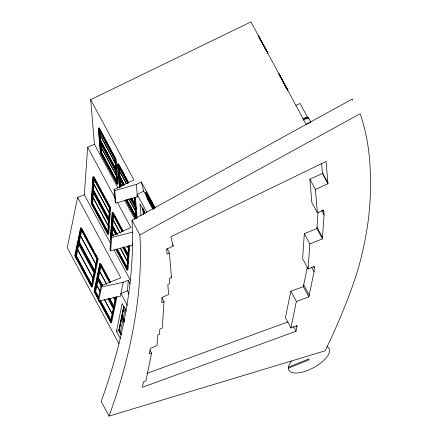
<?xml version="1.0" encoding="UTF-8"?>
<svg xmlns="http://www.w3.org/2000/svg" width="438" height="438" viewBox="0 0 438 438"><rect width="100%" height="100%" fill="white"/><g stroke="black" fill="none" stroke-linecap="round" stroke-linejoin="round"><path stroke-width="0.66" d="M94.531 144.157L87.655 147.217L84.353 194.762L110.546 243.413M92.938 176.848L91.109 203.183L107.929 234.412L108.744 234.084L110.573 207.749L93.754 176.519L92.938 176.848L109.757 208.077L107.929 234.412M91.372 203.194L92.226 190.919L108.564 221.261L107.71 233.536L91.372 203.194L92.188 202.865L92.949 191.954M92.292 189.977L93.141 177.697L109.478 208.039L108.629 220.319L92.292 189.977L93.108 189.643L93.913 178.052M92.204 198.901L92.385 196.268M93.07 186.396L93.256 183.763M93.425 192.348L93.07 197.467L108.509 226.145M94.345 179.126L93.989 184.245L109.429 212.923M108.859 228.433L109.002 226.386M109.286 222.296L109.38 220.927M109.73 215.896L109.872 213.848M110.152 209.758L110.294 207.711M123.324 231.428L112.977 212.211L112.161 212.539L110.332 238.874L110.978 240.079M110.59 238.891L111.444 226.61L115.61 234.346M116.316 234.593L111.509 225.669L112.363 213.394L122.29 231.833M117.34 202.356L130.896 227.525L111 236.383L110.075 249.649L110.677 250.766L132.375 245.258L132.517 243.271M111.466 233.936L111.652 231.302M112.336 221.425L112.561 218.135M111.548 236.509L112.21 226.961M117.132 234.259L112.325 225.34L113.13 213.744M110.677 250.766L111.597 237.495L111 236.383M112.051 236.542L112.276 233.344L113.239 235.135M112.643 228.039L112.287 233.158L113.573 235.551M113.562 214.823L113.207 219.942L120.28 233.082M128.558 245.778L127.847 256.011L123.04 247.087M129.653 245.417L127.962 269.775L127.146 270.109L128.838 245.745M127.743 268.899L127.841 267.536M128.126 263.441L128.263 261.398M128.991 250.903L129.133 248.861M129.128 293.827L127.518 290.827L128.252 280.238L123.226 282.275L101.523 286.994L98.643 301.015L120.346 296.302L123.226 282.275M161.901 297.758L164.042 301.744L162.219 328.078L159.865 329.031L159.498 334.325L157.751 335.032L157.018 345.62L150.42 348.292L149.27 353.888L151.608 353.033L150.075 350.192M318.032 212.227L316.898 228.587L304.333 233.678L302.598 258.721L308.111 268.97L314.396 266.424L314.03 271.719L308.856 296.898L296.367 301.459L290.931 327.925L297.178 325.642L296.028 331.238L142.405 387.318L143.554 381.722L145.892 380.868L151.608 353.033M308.111 268.97L309.852 243.922L304.333 233.678M309.852 243.922L322.417 238.836L324.071 215.009L323.655 210.048L317.375 212.841L311.856 202.597L309.885 179.131L322.445 173.541L321.585 163.275M84.539 194.686L77.581 197.505L67.26 247.755L119.005 343.852M80.521 228.006L74.805 255.841L91.624 287.071L92.434 286.775L98.15 258.94L81.337 227.711L80.521 228.006L97.34 259.241L91.624 287.071M75.128 255.83L77.794 242.855L94.132 273.197L91.465 286.173L75.128 255.83L75.938 255.535L78.473 243.205M77.997 241.858L80.663 228.882L97.001 259.225L94.334 272.201L77.997 241.858L78.813 241.562L81.211 229.884M76.842 249.578L77.526 246.266M78.867 244.3L77.74 249.78L93.184 278.459L94.433 272.37M81.736 230.333L80.608 235.808L96.053 264.486L97.05 259.614M93.015 279.258L91.892 284.738L76.453 256.06L77.701 249.972L93.141 278.65M110.579 282.023L100.554 263.402L99.744 263.698L94.022 291.533L98.227 299.34M98.194 298.661L94.345 291.522L97.012 278.546L101.523 286.994M101.704 285.877L97.22 277.55L99.88 264.574L109.812 283.019M95.654 287.262L95.927 285.937M99.601 268.045L99.869 266.72M98.681 297.769L95.161 291.226L97.559 279.548M102.514 285.581L98.03 277.254L100.559 264.924M98.085 279.997L96.957 285.472L100.176 291.445M100.954 266.025L99.831 271.5L106.582 284.048M115.818 296.86L113.557 307.892L108.427 298.371M112.528 313.542L113.524 308.67M115.895 297.134L115.271 300.178L113.984 297.785M116.962 296.625L111.652 322.467L110.841 322.762L116.147 296.92M114.499 306.945L114.767 305.647M120.302 338.53L116.459 331.391L122.175 303.556L126.336 311.292M123.697 306.677L118.797 330.537L121.041 334.698M121.195 334.643L118.955 330.476L123.719 307.284M121.813 317.227L119.048 330.674L121.813 317.227L124.08 321.448M124.009 306.512L121.906 316.762L124.036 307.098M125.263 308.478L123.286 318.108L124.573 320.506M307.41 266.813L303.337 286.649L290.848 291.21L285.412 317.676L290.931 327.925M109.067 416.1A1508.133 627.807 -28.3 0 0 139.897 234.905L360.162 113.688A998.038 415.465 -28.3 0 1 370.367 177.932C371.15 202.805 368.144 227.875 362.472 252.091A823.626 342.861 -28.3 0 1 349.584 294.084C342.302 313.367 334.238 332.371 325.062 350.838L109.067 416.1L101.183 401.46A1508.133 627.807 -28.3 0 0 132.451 248.291L132.511 234.16L132.013 220.265L352.278 99.054A998.038 415.465 -28.3 0 1 352.694 100.297M118.03 188.05L94.427 144.206L90.688 99.65L250.947 21.9L306.244 124.6M155.2 207.771L141.321 182L136.327 184.42L137.373 196.854L115.796 203.101L115.199 201.989L114.154 189.555L133.924 179.963L90.688 99.65M141.321 182L143.719 191.198L137.165 194.373L146.845 212.353M153.13 209.413L147.398 198.775L145.728 192.364L146.352 192.063L154.855 207.853M147.398 198.775L148.022 198.469L147.354 195.906M152.95 208.921L147.852 199.449L148.477 199.148M317.375 212.841L315.404 189.375L327.963 183.785L326.091 161.463L170.825 236.794L173.218 245.986L166.664 249.167L167.081 254.128L169.429 253.082L166.982 248.527M258.152 35.286L267.443 52.237L267.547 53.524M258.371 35.845L267.257 52.051L263.879 46.083M98.326 128.312L99.141 127.951L115.961 159.18L118.03 183.861L117.214 184.223L100.401 152.993L98.326 128.312L115.145 159.547L117.214 184.223M99.557 140.642L98.594 129.139L114.931 159.481L115.895 170.984L99.557 140.642L100.373 140.28L99.525 130.13M278.595 73.255L287.755 90.266M100.598 153.032L99.634 141.529L115.971 171.866L116.935 183.374L100.598 153.032L101.413 152.665L100.62 143.193M115.145 159.547L115.961 159.18M119.508 187.387L117.548 164.009L118.364 163.642L128.712 182.865M116.179 171.882L116.995 171.521M123.582 185.258L118.775 176.333L119.59 175.972L118.627 164.469L128.558 182.909M295.847 105.366L300.079 103.483L307.29 116.869L307.399 118.2M303.052 118.753L307.29 116.869M302.937 119.229L306.485 117.652L306.6 119.01M303.134 120.1L308.516 117.702L310.92 122.164L306.135 124.293M135.397 207.574L136.213 207.212M169.429 253.082L171.504 277.758L169.156 278.803L169.572 283.764L167.825 284.541L168.657 294.467L162.06 297.402L161.693 302.696L164.042 301.744M109.757 208.077L110.573 207.749M108.843 221.245L109.659 220.916M111.509 225.669L112.325 225.34M128.06 256.942L128.876 256.608M127.518 290.827L120.921 293.504L127.376 305.489M288.527 367.088L309.047 358.81L308.965 359.894L288.445 368.177M97.34 259.241L98.15 258.94M94.482 273.153L95.292 272.858M97.22 277.55L98.03 277.254M94.345 291.522L95.161 291.226M113.699 308.845L114.51 308.549M121.654 316.619L124.178 320.977M116.459 331.391L118.955 330.476M147.173 373.313L287.936 321.93M114.154 189.555L114.756 190.667L136.327 184.42M111.597 237.495L132.643 232.156M258.694 36.447L260.637 40.061M261.289 41.265L263.233 44.879M259.548 38.199L260.194 39.393M260.834 40.586L262.762 44.167M264.366 47.151L266.293 50.726M279.674 75.571L281.601 79.152M283.205 82.136L285.133 85.717M285.779 86.91L287.383 89.889M322.373 172.654L327.887 182.903M322.445 173.541L327.963 183.785M309.885 179.131L315.404 189.375M322.877 210.037L323.797 211.746M321.618 210.454L324.071 215.009M316.997 227.163L322.516 237.412M316.898 228.587L322.417 238.836M313.69 266.611L314.303 267.749M311.577 267.164L314.03 271.719M303.709 284.853L309.223 295.097M303.337 286.649L308.856 296.898M290.848 291.21L296.367 301.459M296.334 325.615L296.948 326.753M293.575 326.688L296.028 331.238M145.728 192.364L154.324 208.324M154.318 208.483L146.347 193.678L147.852 199.449M148.022 198.469L153.629 208.888M143.719 191.198L149.205 201.381M149.851 202.58L151.783 206.178M152.429 207.377L153.076 208.576M172.298 244.278L173.218 245.986M136.771 195.742L137.373 196.854M145.109 213.317L139.985 203.796L140.992 215.803M99.727 129.369L115.747 159.114M100.521 131.071L103.417 136.448M104.063 137.642L104.704 138.841M105.35 140.034L108.241 145.411M108.887 146.604L110.819 150.19M111.46 151.384L114.356 156.76M119.421 166.166L120.061 167.36M121.994 170.946L123.921 174.532M124.567 175.726L126.177 178.715M126.817 179.909L127.463 181.102M117.548 164.009L127.896 183.226M127.743 183.27L117.811 164.83L118.775 176.333M115.451 163.352L100.335 135.271L99.935 130.551M126.308 183.511L119.552 170.968L119.213 166.916M134.028 197.85L134.669 199.044M115.468 163.522L100.346 135.446L100.8 140.839L115.917 168.92M126.319 183.681L119.563 171.138L120.017 176.536L124.523 184.896M134.039 198.02L134.685 199.219M131.597 198.042L135.139 204.612M100.373 140.28L115.752 168.838M119.59 175.972L124.397 184.896M131.444 197.981L134.97 204.53M104.709 148.701L100.182 140.291L100.072 138.994M105.355 149.9L110.852 160.111M111.498 161.31L115.38 168.52M119.399 175.983L120.045 177.182M120.691 178.386L123.927 184.393M131.685 198.803L132.331 200.007M132.982 201.206L134.597 204.212M102.689 145.328L103.33 146.516M106.215 151.871L108.137 155.441M109.741 158.414L110.381 159.607M130.628 198.348L135.112 206.676L134.373 197.877M123.335 185.548L118.851 177.22L119.705 187.371M130.382 198.633L135.189 207.557L136.098 218.387M116.815 176.339L101.37 147.661L101.03 143.615M121.879 185.745L120.592 183.352L120.193 178.633M128.953 198.885L135.709 211.434M170.891 276.619L171.504 277.758M116.826 176.509L101.386 147.836L101.84 153.229L117.28 181.907M121.89 185.915L120.603 183.527L120.888 186.9M128.969 199.06L136.048 212.2M126.85 199.673L136.497 217.598M101.413 152.665L117.11 181.819M126.719 199.662L136.327 217.511M101.862 153.831L107.359 164.042M108.005 165.241L116.415 180.856M126.9 200.33L135.309 215.95M125.903 200.024L135.835 218.469M125.761 200.095L135.462 218.113M124.825 200.659L134.849 219.279M132.013 220.265L139.897 234.905M87.655 147.217L115.084 198.162M93.962 177.368L98.123 185.104M98.764 186.292L101.649 191.647M102.289 192.835L105.169 198.19M105.81 199.383L109.976 207.114M114.137 214.844L119.585 224.957M120.226 226.15L122.465 230.311M100.499 189.84L101.145 191.034M106.609 201.19L107.255 202.383M112.161 212.539L122.509 231.762M127.359 246.227L128.646 248.614M109.418 213.109L93.973 184.431L93.573 190.191L108.695 218.266M119.946 232.671L113.196 220.122L112.796 225.882L117.296 234.248M127.348 246.408L128.635 248.8M124.053 246.791L128.235 254.56M93.108 189.643L109.445 219.986M124.178 247.35L128.022 254.489M93.168 190.289L94.137 192.09M94.783 193.289L97.69 198.693M98.342 199.898L100.28 203.5M100.926 204.699L103.839 210.109M104.485 211.308L106.423 214.91M107.069 216.115L108.367 218.513M112.062 225.378L113.031 227.18M113.677 228.379L115.616 231.987M124.025 247.601L125.317 250.005M125.963 251.204L127.584 254.204M122.656 247.432L127.781 256.953L126.927 269.228L116.037 249.003M120.33 248.094L127.726 261.836M108.498 226.326L93.059 197.653L92.659 203.407L108.098 232.085M120.319 248.28L127.715 262.023M117.346 249.26L127.316 267.777M92.188 202.865L107.885 232.02M117.176 249.266L127.102 267.711M92.254 203.456L94.192 207.059M94.838 208.258L100.335 218.469M100.981 219.668L106.478 229.879M117.291 249.956L121.819 258.365M122.465 259.564L124.403 263.172M125.054 264.371L126.67 267.372M116.152 249.687L127.146 270.109M114.104 250.016L130.595 280.649M128.252 280.238L130.185 283.835M77.581 197.505L120.822 277.812L100.921 285.877L98.041 299.899L98.643 301.015M82.114 229.775L84.999 235.129M85.64 236.317L87.562 239.887M89.166 242.866L91.088 246.435M91.728 247.623L93.327 250.596M95.249 254.166L96.853 257.144M101.014 264.875L102.935 268.445M103.576 269.633L106.461 274.987M107.102 276.175L109.024 279.745M99.744 263.698L110.091 282.921M106.543 284.24L99.787 271.697L98.539 277.78L102.722 285.549M113.623 297.386L115.232 300.369L113.979 306.458L109.796 298.689M122.065 316.701L124.332 320.923M121.967 317.172L124.239 321.388M124.222 322.226L122.93 319.828L120.428 332.026L121.392 333.822M78.813 241.562L94.827 271.308M109.56 298.672L114.044 307M81.709 247.634L82.355 248.833M84.299 252.441L84.945 253.64M87.852 259.044L88.503 260.249M90.442 263.851L91.088 265.05M93.026 268.653L94.323 271.056M99.634 280.922L100.28 282.127M111.925 303.748L112.571 304.947M107.901 298.771L113.349 308.889L110.683 321.864L99.152 300.446M104.359 299.214L112.402 314.15M100.138 291.642L96.918 285.669L95.67 291.752L98.884 297.725M104.321 299.406L112.358 314.342L111.11 320.43L100.171 300.118M119.207 330.619L121.151 334.232M75.938 255.535L91.635 284.684M99.963 300.15L111.175 320.972M75.615 255.546L76.267 256.745M78.205 260.347L78.851 261.552M80.795 265.154L82.733 268.757M84.348 271.763L84.994 272.962M86.938 276.564L88.876 280.167M90.491 283.172L91.142 284.371M96.13 293.641L98.068 297.243M102.273 305.051L104.217 308.653M104.863 309.852L106.478 312.858M108.416 316.46L110.36 320.063M98.873 300.539L110.841 322.762M146.489 192.315L146.823 193.596M147.491 196.158L148.159 198.721M146.352 192.063L146.686 193.344M308.516 117.702L308.626 119.032M144.25 210.579L144.48 213.284M143.27 209.884L143.604 213.859M142.947 207.968L143.505 214.593M142.777 207.946L143.319 214.439M135.397 197.472L137.089 217.604M135.194 197.516L135.364 199.547M135.588 202.252L135.818 204.957M136.004 207.196L136.229 209.901M136.459 212.611L136.683 215.315M134.526 197.188L136.322 218.617M119.837 178.885L120.521 187.004M118.632 166.889L118.742 168.192M118.906 170.136L119.18 173.382M119.782 180.527L120.05 183.774M120.215 185.723L120.324 187.021M115.862 160.467L116.086 163.177M116.316 165.882L116.541 168.592M116.787 171.504L116.957 173.536M117.181 176.24L117.411 178.95M117.581 180.976L117.751 183.007M114.756 190.667L115.796 203.101M99.141 127.951L99.251 129.248M99.36 130.551L99.47 131.849M99.634 133.798L99.908 137.045M100.505 144.184L100.778 147.431M100.943 149.38L101.216 152.627M327.241 346.721A22.831 9.505 -28.3 0 1 314.851 366.973A22.831 9.505 -28.3 0 1 288.489 369.01L288.702 366.168A22.831 9.505 -28.3 0 1 291.582 361.115M80.57 236L79.322 242.088L94.761 270.766L96.01 264.678L80.57 236M278.946 73.759L287.7 90.02L278.946 73.759"/></g></svg>
